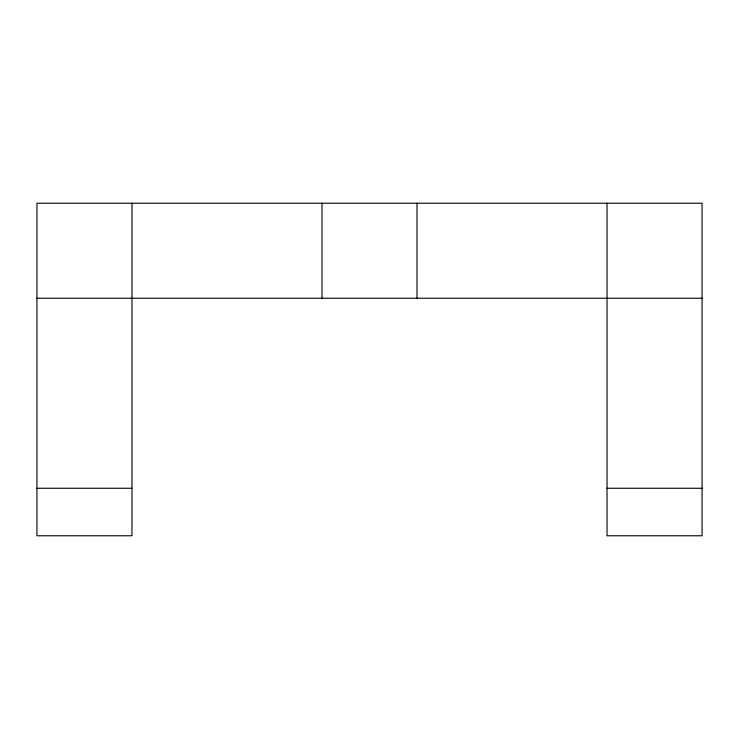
<?xml version="1.0" encoding="UTF-8"?>
<svg xmlns="http://www.w3.org/2000/svg" width="739" height="739" viewBox="0 0 739 739"><rect width="100%" height="100%" fill="white"/><g stroke="black" fill="none" stroke-linecap="round" stroke-linejoin="round"><path stroke-width="1.11" d="M36.95 298.242L702.05 298.242M36.95 488.267L131.967 488.267M607.033 488.267L702.05 488.267M607.033 203.225L607.033 535.775L702.05 535.775L702.05 203.225L36.95 203.225L36.95 535.775L131.967 535.775L131.967 203.225M417.008 203.225L417.008 298.242M321.992 203.225L321.992 298.242"/></g></svg>
